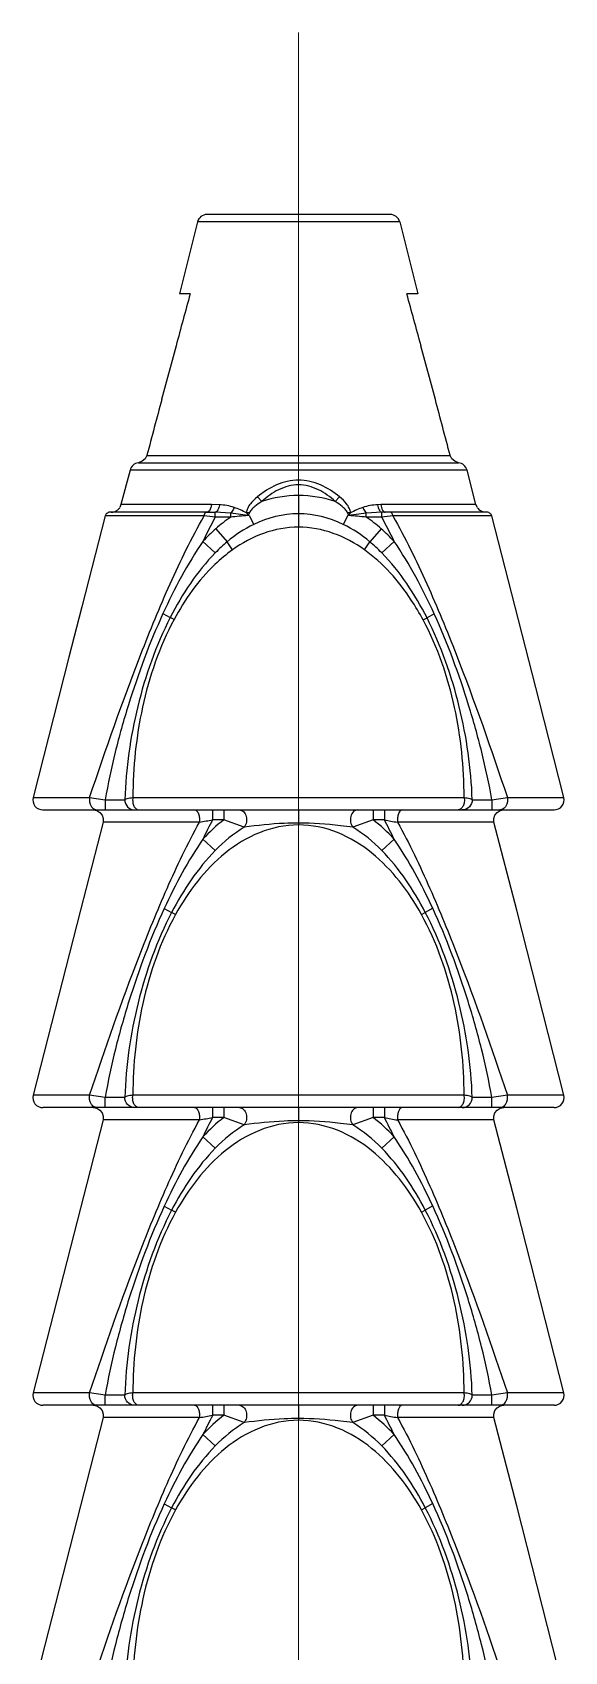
# Model space of a CAD drawing. Header units: millimetres. Extents: x 765 to 1606, y 133 to 728.
# Drawn here: x 1184.37 to 1189.73, y 532.61 to 548.93 of the extents above; entities that cross this region are included whole.
import ezdxf

# ---------------------------------------------------------------- set-up
doc = ezdxf.new("R2010")
doc.units = ezdxf.units.MM
doc.linetypes.add('CENTERX2', pattern=[101.6, 63.5, -12.7, 12.7, -12.7])
doc.layers.add('CENTER', color=1, linetype='CENTERX2', lineweight=15)

msp = doc.modelspace()

# ---------------------------------------------------------------- linework, layer by layer
at = {"linetype": 'Continuous'}
for p, q in [((1186.029, 547.022), (1185.848, 546.297)), ((1188.067, 547.022), (1186.029, 547.022)), ((1187.97, 547.097), (1186.126, 547.097)), ((1188.067, 547.022), (1188.248, 546.297)), ((1185.957, 546.297), (1185.848, 546.297)), ((1188.248, 546.297), (1188.139, 546.297)), ((1185.815, 545.775), (1185.669, 545.232)), ((1188.426, 545.232), (1188.281, 545.775)), ((1185.351, 544.522), (1185.26, 544.173)), ((1188.745, 544.522), (1185.351, 544.522)), ((1185.474, 544.61), (1185.436, 544.596)), ((1185.436, 544.596), (1188.66, 544.596)), ((1185.504, 544.636), (1185.474, 544.61)), ((1185.521, 544.67), (1185.504, 544.636)), ((1185.521, 544.67), (1188.575, 544.67)), ((1188.592, 544.636), (1188.575, 544.67)), ((1188.621, 544.61), (1188.592, 544.636)), ((1188.66, 544.596), (1188.621, 544.61)), ((1188.835, 544.173), (1188.745, 544.522)), ((1186.678, 544.204), (1186.634, 544.252)), ((1187.048, 544.266), (1187.048, 543.946)), ((1187.418, 544.204), (1187.462, 544.252)), ((1185.101, 544.059), (1184.866, 543.144)), ((1185.112, 544.079), (1185.101, 544.059)), ((1186.098, 544.059), (1185.101, 544.059)), ((1185.154, 544.097), (1185.139, 544.096)), ((1186.122, 544.097), (1185.154, 544.097)), ((1185.26, 544.173), (1185.247, 544.143)), ((1186.171, 544.173), (1185.26, 544.173)), ((1186.122, 544.097), (1186.174, 544.097)), ((1186.251, 544.172), (1186.171, 544.173)), ((1186.174, 544.097), (1186.209, 544.097)), ((1186.209, 544.047), (1186.209, 544.097)), ((1186.366, 544.088), (1186.209, 544.097)), ((1186.366, 544.047), (1186.209, 544.047)), ((1186.366, 544.047), (1186.366, 544.088)), ((1186.538, 544.064), (1186.366, 544.088)), ((1186.524, 544.09), (1186.537, 544.071)), ((1186.537, 544.071), (1186.539, 544.064)), ((1186.551, 544.065), (1186.538, 544.064)), ((1186.554, 544.092), (1186.541, 544.064)), ((1186.551, 544.065), (1186.597, 543.974)), ((1187.544, 544.063), (1187.499, 543.974)), ((1187.551, 544.069), (1187.542, 544.092)), ((1187.551, 544.069), (1187.544, 544.063)), ((1187.555, 544.064), (1187.551, 544.069)), ((1187.73, 544.088), (1187.555, 544.064)), ((1187.555, 544.064), (1187.558, 544.07)), ((1187.558, 544.07), (1187.571, 544.09)), ((1187.886, 544.097), (1187.73, 544.088)), ((1187.73, 544.047), (1187.73, 544.088)), ((1187.886, 544.047), (1187.73, 544.047)), ((1187.878, 544.173), (1187.844, 544.172)), ((1188.835, 544.173), (1187.878, 544.173)), ((1187.886, 544.047), (1187.886, 544.097)), ((1187.922, 544.097), (1187.886, 544.097)), ((1188.944, 544.097), (1187.922, 544.097)), ((1188.994, 544.059), (1187.997, 544.059)), ((1188.849, 544.143), (1188.835, 544.173)), ((1188.935, 544.097), (1188.904, 544.102)), ((1188.994, 544.059), (1188.984, 544.079)), ((1189.229, 543.144), (1188.994, 544.059)), ((1186.215, 543.93), (1186.33, 543.8)), ((1187.881, 543.93), (1187.766, 543.8)), ((1186.085, 543.803), (1186.21, 543.688)), ((1186.383, 543.718), (1186.33, 543.8)), ((1187.712, 543.718), (1187.766, 543.8)), ((1188.011, 543.803), (1187.886, 543.688)), ((1184.866, 543.144), (1184.736, 542.637)), ((1185.683, 543.076), (1185.756, 543.036)), ((1188.414, 543.073), (1188.342, 543.033)), ((1189.471, 542.198), (1189.229, 543.144)), ((1185.794, 543.015), (1185.756, 543.036)), ((1188.303, 543.012), (1188.342, 543.033)), ((1184.736, 542.637), (1184.375, 541.222)), ((1189.72, 541.222), (1189.471, 542.198)), ((1184.375, 541.222), (1184.944, 541.222)), ((1184.474, 541.097), (1189.622, 541.097)), ((1184.944, 541.222), (1185.101, 541.198)), ((1184.979, 541.097), (1185.016, 541.091)), ((1185.016, 541.091), (1185.048, 541.072)), ((1185.101, 541.198), (1185.299, 541.2)), ((1185.101, 541.198), (1185.101, 541.097)), ((1185.379, 541.222), (1188.716, 541.222)), ((1186.183, 541.097), (1186.183, 540.997)), ((1186.296, 541.097), (1186.296, 540.997)), ((1187.048, 541.097), (1187.048, 540.946)), ((1187.799, 541.097), (1187.799, 540.997)), ((1187.913, 541.097), (1187.913, 540.997)), ((1188.797, 541.2), (1188.995, 541.198)), ((1188.995, 541.198), (1188.994, 541.097)), ((1188.995, 541.198), (1189.151, 541.222)), ((1189.047, 541.072), (1189.079, 541.091)), ((1189.079, 541.091), (1189.116, 541.097)), ((1189.151, 541.222), (1189.72, 541.222)), ((1185.079, 540.973), (1184.851, 540.085)), ((1185.048, 541.072), (1185.071, 541.043)), ((1185.071, 541.043), (1185.082, 541.009)), ((1185.082, 541.009), (1185.079, 540.973)), ((1186.05, 540.973), (1185.079, 540.973)), ((1186.296, 540.997), (1186.183, 540.997)), ((1186.5, 540.922), (1186.296, 540.997)), ((1187.799, 540.997), (1187.596, 540.922)), ((1187.913, 540.997), (1187.799, 540.997)), ((1189.016, 540.973), (1188.046, 540.973)), ((1189.014, 541.009), (1189.025, 541.043)), ((1189.016, 540.973), (1189.014, 541.009)), ((1189.245, 540.085), (1189.016, 540.973)), ((1189.025, 541.043), (1189.047, 541.072)), ((1186.085, 540.803), (1186.21, 540.688)), ((1188.011, 540.803), (1187.886, 540.688)), ((1184.851, 540.085), (1184.375, 538.222)), ((1185.696, 540.105), (1185.77, 540.064)), ((1185.809, 540.042), (1185.77, 540.064)), ((1188.286, 540.043), (1188.325, 540.064)), ((1188.399, 540.106), (1188.325, 540.064)), ((1189.72, 538.222), (1189.245, 540.085)), ((1184.944, 538.222), (1184.375, 538.222)), ((1185.101, 538.198), (1184.944, 538.222)), ((1185.299, 538.2), (1185.101, 538.198)), ((1185.101, 538.097), (1185.101, 538.198)), ((1188.716, 538.222), (1185.379, 538.222)), ((1188.995, 538.198), (1188.797, 538.2)), ((1188.994, 538.097), (1188.995, 538.198)), ((1189.151, 538.222), (1188.995, 538.198)), ((1189.72, 538.222), (1189.151, 538.222)), ((1189.622, 538.097), (1184.474, 538.097)), ((1184.979, 538.097), (1185.016, 538.091)), ((1185.016, 538.091), (1185.048, 538.072)), ((1185.048, 538.072), (1185.071, 538.043)), ((1185.071, 538.043), (1185.082, 538.009)), ((1185.082, 538.009), (1185.079, 537.973)), ((1186.183, 538.097), (1186.183, 537.997)), ((1186.296, 537.997), (1186.183, 537.997)), ((1186.296, 538.097), (1186.296, 537.997)), ((1186.5, 537.922), (1186.296, 537.997)), ((1187.048, 538.097), (1187.048, 537.946)), ((1187.799, 537.997), (1187.596, 537.922)), ((1187.799, 538.097), (1187.799, 537.997)), ((1187.913, 537.997), (1187.799, 537.997)), ((1187.913, 538.097), (1187.913, 537.997)), ((1189.014, 538.009), (1189.025, 538.043)), ((1189.016, 537.973), (1189.014, 538.009)), ((1189.025, 538.043), (1189.047, 538.072)), ((1189.047, 538.072), (1189.079, 538.091)), ((1189.079, 538.091), (1189.116, 538.097)), ((1185.079, 537.973), (1184.851, 537.085)), ((1186.05, 537.973), (1185.079, 537.973)), ((1189.016, 537.973), (1188.046, 537.973)), ((1189.245, 537.085), (1189.016, 537.973)), ((1186.085, 537.803), (1186.21, 537.688)), ((1188.011, 537.803), (1187.886, 537.688)), ((1184.851, 537.085), (1184.375, 535.222)), ((1185.696, 537.105), (1185.77, 537.064)), ((1185.809, 537.042), (1185.77, 537.064)), ((1188.286, 537.043), (1188.325, 537.064)), ((1188.399, 537.106), (1188.325, 537.064)), ((1189.72, 535.222), (1189.245, 537.085)), ((1184.944, 535.222), (1184.375, 535.222)), ((1185.101, 535.198), (1184.944, 535.222)), ((1188.716, 535.222), (1185.379, 535.222)), ((1189.151, 535.222), (1188.995, 535.198)), ((1189.72, 535.222), (1189.151, 535.222)), ((1189.622, 535.097), (1184.474, 535.097)), ((1184.979, 535.097), (1185.016, 535.091)), ((1185.016, 535.091), (1185.048, 535.072)), ((1185.048, 535.072), (1185.071, 535.043)), ((1185.299, 535.2), (1185.101, 535.198)), ((1185.101, 535.097), (1185.101, 535.198)), ((1186.183, 535.097), (1186.183, 534.997)), ((1186.296, 535.097), (1186.296, 534.997)), ((1187.048, 535.097), (1187.048, 534.946)), ((1187.799, 535.097), (1187.799, 534.997)), ((1187.913, 535.097), (1187.913, 534.997)), ((1188.995, 535.198), (1188.797, 535.2)), ((1188.994, 535.097), (1188.995, 535.198)), ((1189.025, 535.043), (1189.047, 535.072)), ((1189.047, 535.072), (1189.079, 535.091)), ((1189.079, 535.091), (1189.116, 535.097)), ((1185.079, 534.973), (1184.851, 534.085)), ((1185.071, 535.043), (1185.082, 535.009)), ((1185.082, 535.009), (1185.079, 534.973)), ((1186.05, 534.973), (1185.079, 534.973)), ((1186.296, 534.997), (1186.183, 534.997)), ((1186.5, 534.922), (1186.296, 534.997)), ((1187.799, 534.997), (1187.596, 534.922)), ((1187.913, 534.997), (1187.799, 534.997)), ((1189.016, 534.973), (1188.046, 534.973)), ((1189.014, 535.009), (1189.025, 535.043)), ((1189.016, 534.973), (1189.014, 535.009)), ((1189.245, 534.085), (1189.016, 534.973)), ((1186.085, 534.803), (1186.21, 534.688)), ((1188.011, 534.803), (1187.886, 534.688)), ((1184.851, 534.085), (1184.375, 532.222)), ((1185.696, 534.105), (1185.77, 534.064)), ((1188.399, 534.106), (1188.325, 534.064)), ((1189.72, 532.222), (1189.245, 534.085)), ((1185.809, 534.042), (1185.77, 534.064)), ((1188.286, 534.043), (1188.325, 534.064))]:
    msp.add_line(p, q, dxfattribs=at)
for centre, radius, start, end in [((1186.126, 546.997), 0.1, 90, 165.9638), ((1187.97, 546.997), 0.1, 14.0362, 90), ((1292.952, 516.889), 110.963, 164.63163, 164.91136), ((1081.144, 516.889), 110.963, 15.08864, 15.36837), ((1394.546, 489.699), 216.132, 165.11143, 165.26545), ((979.55, 489.699), 216.132, 14.73455, 14.88857), ((1185.15, 544.047), 0.0502, 130.94, 139.6072), ((1185.151, 544.045), 0.0519, 113.812, 130.8792), ((1185.151, 544.044), 0.053, 103.8607, 113.7464), ((1185.16, 544.205), 0.108, 270.0554, 287.3536), ((1185.16, 544.203), 0.106, 287.4371, 298.9966), ((1185.161, 544.201), 0.104, 299.0068, 306.5875), ((1185.162, 544.2), 0.103, 306.6019, 319.3913), ((1185.164, 544.198), 0.0998, 319.4229, 326.016), ((1191.875, 541.004), 6.431, 151.7629, 154.2058), ((1181.833, 504.466), 39.822, 83.6909, 83.8517), ((1187.213, 542.798), 1.51, 124.157, 131.399), ((1188.39, 523.756), 20.392, 95.2126, 95.6987), ((1186.588, 543.354), 0.739, 92.612, 94.8961), ((1187.508, 543.354), 0.739, 85.092, 87.3763), ((1187.609, 543.386), 0.686, 94.1991, 94.8086), ((1185.727, 523.989), 20.158, 84.2992, 84.7992), ((1186.882, 542.798), 1.51, 48.6001, 55.8423), ((1192.273, 504.373), 39.916, 96.1493, 96.3097), ((1182.221, 541.005), 6.431, 25.7935, 28.2366), ((1188.932, 544.198), 0.1, 214.0021, 220.5838), ((1188.934, 544.2), 0.103, 220.6152, 233.3782), ((1188.935, 544.202), 0.104, 233.3855, 252.6768), ((1188.944, 544.044), 0.0532, 66.2622, 89.9299), ((1188.944, 544.045), 0.0519, 49.1208, 66.197), ((1188.945, 544.046), 0.0503, 40.4205, 49.0657), ((1187.356, 542.635), 1.726, 131.3853, 137.4336), ((1186.739, 542.635), 1.726, 42.5661, 48.6134), ((1187.364, 542.564), 1.611, 129.9391, 135.7752), ((1186.731, 542.564), 1.611, 44.2243, 50.0599), ((1182.366, 561.544), 20.898, 280.1532, 280.5237), ((1192.103, 537.891), 6.686, 152.3123, 154.1767), ((1181.995, 537.892), 6.683, 25.8231, 27.6883), ((1191.885, 562.397), 21.766, 259.4843, 259.84), ((1182.366, 558.544), 20.898, 280.1532, 280.5237), ((1192.103, 534.891), 6.686, 152.3123, 154.1767), ((1181.995, 534.892), 6.683, 25.8231, 27.6883), ((1191.885, 559.397), 21.766, 259.4843, 259.84), ((1182.349, 555.635), 20.991, 280.154, 280.5229), ((1192.112, 531.886), 6.695, 152.3134, 154.1752), ((1181.975, 531.882), 6.705, 25.8267, 27.6858), ((1191.956, 556.784), 22.159, 259.4861, 259.8356)]:
    msp.add_arc(centre, radius, start, end, dxfattribs=at)
for points, knots in [([(1185.436, 544.596), (1185.416, 544.593), (1185.378, 544.576), (1185.356, 544.54), (1185.351, 544.522)], [0, 0, 0, 0, 0.500453, 1, 1, 1, 1]), ([(1188.745, 544.522), (1188.74, 544.54), (1188.717, 544.576), (1188.679, 544.593), (1188.66, 544.596)], [0, 0, 0, 0, 0.499547, 1, 1, 1, 1]), ([(1187.462, 544.252), (1187.403, 544.3), (1187.275, 544.384), (1187.048, 544.439), (1186.82, 544.384), (1186.693, 544.3), (1186.634, 544.252)], [0, 0, 0, 0, 0.25038, 0.499993, 0.749644, 1, 1, 1, 1]), ([(1187.418, 544.204), (1187.367, 544.25), (1187.255, 544.334), (1187.048, 544.392), (1186.84, 544.334), (1186.729, 544.25), (1186.678, 544.204)], [0, 0, 0, 0, 0.250554, 0.499989, 0.749469, 1, 1, 1, 1]), ([(1186.634, 544.252), (1186.608, 544.231), (1186.571, 544.195), (1186.535, 544.139), (1186.524, 544.106), (1186.524, 544.09)], [0, 0, 0, 0, 0.503093, 0.754109, 1, 1, 1, 1]), ([(1186.678, 544.204), (1186.653, 544.189), (1186.618, 544.165), (1186.577, 544.127), (1186.558, 544.105), (1186.554, 544.092)], [0, 0, 0, 0, 0.501674, 0.752327, 1, 1, 1, 1]), ([(1187.542, 544.092), (1187.537, 544.105), (1187.518, 544.127), (1187.477, 544.165), (1187.442, 544.189), (1187.418, 544.204)], [0, 0, 0, 0, 0.247693, 0.498342, 1, 1, 1, 1]), ([(1187.571, 544.09), (1187.571, 544.106), (1187.56, 544.139), (1187.524, 544.195), (1187.488, 544.231), (1187.462, 544.252)], [0, 0, 0, 0, 0.245916, 0.496931, 1, 1, 1, 1]), ([(1184.944, 541.222), (1185.106, 541.707), (1185.359, 542.431), (1185.747, 543.377), (1185.971, 543.838), (1186.098, 544.059)], [0, 0, 0, 0, 0.500017, 0.750019, 1, 1, 1, 1]), ([(1186.098, 544.059), (1186.099, 544.065), (1186.101, 544.079), (1186.112, 544.098), (1186.122, 544.097)], [0, 0, 0, 0, 0.34432, 1, 1, 1, 1]), ([(1186.171, 544.173), (1186.17, 544.163), (1186.165, 544.135), (1186.145, 544.097), (1186.125, 544.097)], [0, 0, 0, 0, 0.338143, 1, 1, 1, 1]), ([(1186.251, 544.172), (1186.248, 544.154), (1186.242, 544.126), (1186.221, 544.099), (1186.209, 544.097)], [0, 0, 0, 0, 0.60978, 1, 1, 1, 1]), ([(1186.399, 544.145), (1186.397, 544.139), (1186.388, 544.119), (1186.377, 544.099), (1186.366, 544.088)], [0, 0, 0, 0, 0.278241, 1, 1, 1, 1]), ([(1187.696, 544.145), (1187.698, 544.139), (1187.707, 544.119), (1187.719, 544.099), (1187.73, 544.088)], [0, 0, 0, 0, 0.278231, 1, 1, 1, 1]), ([(1187.844, 544.172), (1187.847, 544.154), (1187.854, 544.126), (1187.875, 544.099), (1187.886, 544.097)], [0, 0, 0, 0, 0.609765, 1, 1, 1, 1]), ([(1187.878, 544.173), (1187.88, 544.154), (1187.885, 544.125), (1187.91, 544.097), (1187.922, 544.097)], [0, 0, 0, 0, 0.620702, 1, 1, 1, 1]), ([(1187.997, 544.059), (1187.997, 544.064), (1187.994, 544.078), (1187.984, 544.097), (1187.974, 544.097)], [0, 0, 0, 0, 0.338292, 1, 1, 1, 1]), ([(1187.997, 544.059), (1188.124, 543.838), (1188.348, 543.377), (1188.737, 542.431), (1188.99, 541.707), (1189.151, 541.222)], [0, 0, 0, 0, 0.249981, 0.499983, 1, 1, 1, 1]), ([(1187.048, 543.946), (1186.929, 543.946), (1186.69, 543.902), (1186.479, 543.786), (1186.383, 543.718)], [0, 0, 0, 0, 0.50067, 1, 1, 1, 1]), ([(1187.712, 543.718), (1187.616, 543.786), (1187.405, 543.902), (1187.166, 543.946), (1187.048, 543.946)], [0, 0, 0, 0, 0.499289, 1, 1, 1, 1]), ([(1186.383, 543.718), (1186.321, 543.673), (1186.084, 543.475), (1185.903, 543.218), (1185.794, 543.015)], [0, 0, 0, 0, 0.250134, 1, 1, 1, 1]), ([(1188.303, 543.012), (1188.266, 543.08), (1188.11, 543.345), (1187.9, 543.584), (1187.712, 543.718)], [0, 0, 0, 0, 0.25174, 1, 1, 1, 1]), ([(1185.683, 543.076), (1185.547, 542.777), (1185.375, 542.314), (1185.197, 541.681), (1185.128, 541.36), (1185.101, 541.198)], [0, 0, 0, 0, 0.499923, 0.749959, 1, 1, 1, 1]), ([(1188.995, 541.198), (1188.968, 541.359), (1188.898, 541.68), (1188.721, 542.311), (1188.55, 542.774), (1188.414, 543.073)], [0, 0, 0, 0, 0.250053, 0.500093, 1, 1, 1, 1]), ([(1185.756, 543.036), (1185.611, 542.753), (1185.452, 542.297), (1185.331, 541.674), (1185.303, 541.358), (1185.299, 541.2)], [0, 0, 0, 0, 0.501438, 0.751196, 1, 1, 1, 1]), ([(1185.794, 543.015), (1185.646, 542.74), (1185.444, 542.146), (1185.381, 541.527), (1185.379, 541.222)], [0, 0, 0, 0, 0.505865, 1, 1, 1, 1]), ([(1188.716, 541.222), (1188.715, 541.526), (1188.652, 542.144), (1188.45, 542.737), (1188.303, 543.012)], [0, 0, 0, 0, 0.494105, 1, 1, 1, 1]), ([(1188.797, 541.2), (1188.793, 541.358), (1188.764, 541.673), (1188.644, 542.295), (1188.485, 542.749), (1188.342, 543.033)], [0, 0, 0, 0, 0.248846, 0.498623, 1, 1, 1, 1]), ([(1184.375, 541.222), (1184.368, 541.193), (1184.382, 541.125), (1184.444, 541.097), (1184.474, 541.097)], [0, 0, 0, 0, 0.499383, 1, 1, 1, 1]), ([(1184.944, 541.222), (1184.939, 541.193), (1184.945, 541.147), (1184.982, 541.105), (1185.008, 541.097), (1185.019, 541.097)], [0, 0, 0, 0, 0.538284, 0.780812, 1, 1, 1, 1]), ([(1185.299, 541.2), (1185.298, 541.174), (1185.319, 541.119), (1185.373, 541.097), (1185.399, 541.097)], [0, 0, 0, 0, 0.500092, 1, 1, 1, 1]), ([(1185.299, 541.2), (1185.3, 541.203), (1185.308, 541.208), (1185.334, 541.216), (1185.36, 541.22), (1185.379, 541.222)], [0, 0, 0, 0, 0.106556, 0.309329, 1, 1, 1, 1]), ([(1185.379, 541.222), (1185.377, 541.207), (1185.377, 541.177), (1185.387, 541.137), (1185.408, 541.107), (1185.429, 541.097), (1185.439, 541.097)], [0, 0, 0, 0, 0.296597, 0.576252, 0.810497, 1, 1, 1, 1]), ([(1186.002, 541.097), (1186.02, 541.097), (1186.043, 541.062), (1186.051, 541.018), (1186.052, 540.988), (1186.05, 540.973)], [0, 0, 0, 0, 0.385908, 0.681823, 1, 1, 1, 1]), ([(1186.452, 541.097), (1186.467, 541.097), (1186.5, 541.081), (1186.525, 541.031), (1186.527, 540.973), (1186.512, 540.936), (1186.5, 540.922)], [0, 0, 0, 0, 0.210164, 0.462468, 0.740447, 1, 1, 1, 1]), ([(1187.643, 541.097), (1187.628, 541.097), (1187.595, 541.081), (1187.571, 541.031), (1187.568, 540.973), (1187.584, 540.936), (1187.596, 540.922)], [0, 0, 0, 0, 0.210207, 0.462497, 0.740449, 1, 1, 1, 1]), ([(1188.093, 541.097), (1188.075, 541.097), (1188.052, 541.062), (1188.044, 541.018), (1188.044, 540.988), (1188.046, 540.973)], [0, 0, 0, 0, 0.385908, 0.681823, 1, 1, 1, 1]), ([(1188.716, 541.222), (1188.719, 541.207), (1188.719, 541.177), (1188.708, 541.137), (1188.688, 541.107), (1188.666, 541.097), (1188.657, 541.097)], [0, 0, 0, 0, 0.296597, 0.576252, 0.810497, 1, 1, 1, 1]), ([(1188.797, 541.2), (1188.797, 541.174), (1188.777, 541.119), (1188.723, 541.097), (1188.697, 541.097)], [0, 0, 0, 0, 0.500092, 1, 1, 1, 1]), ([(1188.716, 541.222), (1188.736, 541.22), (1188.761, 541.216), (1188.787, 541.208), (1188.796, 541.203), (1188.797, 541.2)], [0, 0, 0, 0, 0.690603, 0.893411, 1, 1, 1, 1]), ([(1189.151, 541.222), (1189.157, 541.193), (1189.15, 541.147), (1189.113, 541.105), (1189.088, 541.097), (1189.076, 541.097)], [0, 0, 0, 0, 0.538284, 0.780812, 1, 1, 1, 1]), ([(1189.622, 541.097), (1189.651, 541.097), (1189.713, 541.125), (1189.728, 541.193), (1189.72, 541.222)], [0, 0, 0, 0, 0.500617, 1, 1, 1, 1]), ([(1184.944, 538.222), (1185.101, 538.691), (1185.345, 539.392), (1185.718, 540.309), (1185.931, 540.756), (1186.05, 540.973)], [0, 0, 0, 0, 0.500014, 0.750016, 1, 1, 1, 1]), ([(1187.048, 540.946), (1186.914, 540.946), (1186.645, 540.889), (1186.3, 540.675), (1186.02, 540.384), (1185.873, 540.159), (1185.809, 540.042)], [0, 0, 0, 0, 0.250296, 0.49982, 0.749389, 1, 1, 1, 1]), ([(1187.048, 540.964), (1187, 540.964), (1186.817, 540.96), (1186.634, 540.941), (1186.5, 540.922)], [0, 0, 0, 0, 0.259998, 1, 1, 1, 1]), ([(1187.596, 540.922), (1187.554, 540.928), (1187.372, 540.951), (1187.189, 540.964), (1187.048, 540.964)], [0, 0, 0, 0, 0.22974, 1, 1, 1, 1]), ([(1188.286, 540.043), (1188.222, 540.16), (1188.075, 540.385), (1187.795, 540.676), (1187.45, 540.89), (1187.181, 540.946), (1187.048, 540.946)], [0, 0, 0, 0, 0.250677, 0.500316, 0.74985, 1, 1, 1, 1]), ([(1188.046, 540.973), (1188.165, 540.756), (1188.377, 540.309), (1188.75, 539.392), (1188.995, 538.691), (1189.151, 538.222)], [0, 0, 0, 0, 0.249984, 0.499986, 1, 1, 1, 1]), ([(1185.696, 540.105), (1185.557, 539.802), (1185.381, 539.331), (1185.199, 538.689), (1185.128, 538.362), (1185.101, 538.198)], [0, 0, 0, 0, 0.499916, 0.749957, 1, 1, 1, 1]), ([(1185.77, 540.064), (1185.621, 539.777), (1185.456, 539.315), (1185.332, 538.682), (1185.303, 538.361), (1185.299, 538.2)], [0, 0, 0, 0, 0.501412, 0.751198, 1, 1, 1, 1]), ([(1185.809, 540.042), (1185.655, 539.764), (1185.446, 539.161), (1185.381, 538.532), (1185.379, 538.222)], [0, 0, 0, 0, 0.505811, 1, 1, 1, 1]), ([(1188.716, 538.222), (1188.715, 538.532), (1188.65, 539.161), (1188.44, 539.764), (1188.286, 540.043)], [0, 0, 0, 0, 0.494195, 1, 1, 1, 1]), ([(1188.797, 538.2), (1188.793, 538.361), (1188.763, 538.682), (1188.639, 539.315), (1188.475, 539.777), (1188.325, 540.064)], [0, 0, 0, 0, 0.248799, 0.498591, 1, 1, 1, 1]), ([(1188.995, 538.198), (1188.967, 538.362), (1188.896, 538.689), (1188.714, 539.332), (1188.539, 539.803), (1188.399, 540.106)], [0, 0, 0, 0, 0.250042, 0.500085, 1, 1, 1, 1]), ([(1184.375, 538.222), (1184.368, 538.193), (1184.382, 538.125), (1184.444, 538.097), (1184.474, 538.097)], [0, 0, 0, 0, 0.499383, 1, 1, 1, 1]), ([(1185.019, 538.097), (1185.008, 538.097), (1184.982, 538.105), (1184.945, 538.147), (1184.939, 538.193), (1184.944, 538.222)], [0, 0, 0, 0, 0.219188, 0.461716, 1, 1, 1, 1]), ([(1185.399, 538.097), (1185.373, 538.097), (1185.319, 538.119), (1185.298, 538.174), (1185.299, 538.2)], [0, 0, 0, 0, 0.499908, 1, 1, 1, 1]), ([(1185.379, 538.222), (1185.36, 538.22), (1185.334, 538.216), (1185.308, 538.208), (1185.3, 538.203), (1185.299, 538.2)], [0, 0, 0, 0, 0.690598, 0.893403, 1, 1, 1, 1]), ([(1185.439, 538.097), (1185.429, 538.097), (1185.408, 538.107), (1185.387, 538.137), (1185.377, 538.177), (1185.377, 538.207), (1185.379, 538.222)], [0, 0, 0, 0, 0.189502, 0.423747, 0.703403, 1, 1, 1, 1]), ([(1188.657, 538.097), (1188.666, 538.097), (1188.688, 538.107), (1188.708, 538.137), (1188.719, 538.177), (1188.719, 538.207), (1188.716, 538.222)], [0, 0, 0, 0, 0.189503, 0.423748, 0.703403, 1, 1, 1, 1]), ([(1188.697, 538.097), (1188.723, 538.097), (1188.777, 538.119), (1188.797, 538.174), (1188.797, 538.2)], [0, 0, 0, 0, 0.499908, 1, 1, 1, 1]), ([(1188.797, 538.2), (1188.796, 538.203), (1188.787, 538.208), (1188.761, 538.216), (1188.736, 538.22), (1188.716, 538.222)], [0, 0, 0, 0, 0.106499, 0.30909, 1, 1, 1, 1]), ([(1189.076, 538.097), (1189.088, 538.097), (1189.113, 538.105), (1189.15, 538.147), (1189.157, 538.193), (1189.151, 538.222)], [0, 0, 0, 0, 0.219189, 0.461717, 1, 1, 1, 1]), ([(1189.622, 538.097), (1189.651, 538.097), (1189.713, 538.125), (1189.728, 538.193), (1189.72, 538.222)], [0, 0, 0, 0, 0.500617, 1, 1, 1, 1]), ([(1186.002, 538.097), (1186.02, 538.097), (1186.043, 538.062), (1186.051, 538.018), (1186.052, 537.988), (1186.05, 537.973)], [0, 0, 0, 0, 0.385908, 0.681823, 1, 1, 1, 1]), ([(1186.452, 538.097), (1186.467, 538.097), (1186.5, 538.081), (1186.525, 538.031), (1186.527, 537.973), (1186.512, 537.936), (1186.5, 537.922)], [0, 0, 0, 0, 0.210166, 0.462469, 0.740447, 1, 1, 1, 1]), ([(1187.643, 538.097), (1187.628, 538.097), (1187.595, 538.081), (1187.571, 538.031), (1187.568, 537.973), (1187.584, 537.936), (1187.596, 537.922)], [0, 0, 0, 0, 0.210207, 0.462497, 0.740449, 1, 1, 1, 1]), ([(1188.093, 538.097), (1188.075, 538.097), (1188.052, 538.062), (1188.044, 538.018), (1188.044, 537.988), (1188.046, 537.973)], [0, 0, 0, 0, 0.385908, 0.681823, 1, 1, 1, 1]), ([(1184.944, 535.222), (1185.101, 535.691), (1185.345, 536.392), (1185.718, 537.309), (1185.931, 537.756), (1186.05, 537.973)], [0, 0, 0, 0, 0.500014, 0.750016, 1, 1, 1, 1]), ([(1187.048, 537.946), (1186.914, 537.946), (1186.645, 537.889), (1186.3, 537.675), (1186.02, 537.384), (1185.873, 537.159), (1185.809, 537.042)], [0, 0, 0, 0, 0.250296, 0.49982, 0.749389, 1, 1, 1, 1]), ([(1187.048, 537.964), (1187, 537.964), (1186.817, 537.96), (1186.634, 537.941), (1186.5, 537.922)], [0, 0, 0, 0, 0.259998, 1, 1, 1, 1]), ([(1187.596, 537.922), (1187.554, 537.928), (1187.372, 537.951), (1187.189, 537.964), (1187.048, 537.964)], [0, 0, 0, 0, 0.22974, 1, 1, 1, 1]), ([(1188.286, 537.043), (1188.222, 537.16), (1188.075, 537.385), (1187.795, 537.676), (1187.45, 537.89), (1187.181, 537.946), (1187.048, 537.946)], [0, 0, 0, 0, 0.250677, 0.500316, 0.74985, 1, 1, 1, 1]), ([(1188.046, 537.973), (1188.165, 537.756), (1188.377, 537.309), (1188.75, 536.392), (1188.995, 535.691), (1189.151, 535.222)], [0, 0, 0, 0, 0.249984, 0.499986, 1, 1, 1, 1]), ([(1185.696, 537.105), (1185.557, 536.802), (1185.381, 536.331), (1185.199, 535.689), (1185.128, 535.362), (1185.101, 535.198)], [0, 0, 0, 0, 0.499916, 0.749957, 1, 1, 1, 1]), ([(1185.77, 537.064), (1185.621, 536.777), (1185.456, 536.315), (1185.332, 535.682), (1185.303, 535.361), (1185.299, 535.2)], [0, 0, 0, 0, 0.501412, 0.751198, 1, 1, 1, 1]), ([(1185.809, 537.042), (1185.655, 536.764), (1185.446, 536.161), (1185.381, 535.532), (1185.379, 535.222)], [0, 0, 0, 0, 0.505811, 1, 1, 1, 1]), ([(1188.716, 535.222), (1188.715, 535.532), (1188.65, 536.161), (1188.44, 536.764), (1188.286, 537.043)], [0, 0, 0, 0, 0.494195, 1, 1, 1, 1]), ([(1188.797, 535.2), (1188.793, 535.361), (1188.763, 535.682), (1188.639, 536.315), (1188.475, 536.777), (1188.325, 537.064)], [0, 0, 0, 0, 0.248799, 0.498591, 1, 1, 1, 1]), ([(1188.995, 535.198), (1188.967, 535.362), (1188.896, 535.689), (1188.714, 536.332), (1188.539, 536.803), (1188.399, 537.106)], [0, 0, 0, 0, 0.250042, 0.500085, 1, 1, 1, 1]), ([(1184.375, 535.222), (1184.368, 535.193), (1184.382, 535.125), (1184.444, 535.097), (1184.474, 535.097)], [0, 0, 0, 0, 0.499383, 1, 1, 1, 1]), ([(1185.019, 535.097), (1185.008, 535.097), (1184.982, 535.105), (1184.945, 535.147), (1184.939, 535.193), (1184.944, 535.222)], [0, 0, 0, 0, 0.219188, 0.461716, 1, 1, 1, 1]), ([(1185.379, 535.222), (1185.36, 535.22), (1185.334, 535.216), (1185.308, 535.208), (1185.3, 535.203), (1185.299, 535.2)], [0, 0, 0, 0, 0.690598, 0.893403, 1, 1, 1, 1]), ([(1185.439, 535.097), (1185.429, 535.097), (1185.408, 535.107), (1185.387, 535.137), (1185.377, 535.177), (1185.377, 535.207), (1185.379, 535.222)], [0, 0, 0, 0, 0.189502, 0.423747, 0.703403, 1, 1, 1, 1]), ([(1188.657, 535.097), (1188.666, 535.097), (1188.688, 535.107), (1188.708, 535.137), (1188.719, 535.177), (1188.719, 535.207), (1188.716, 535.222)], [0, 0, 0, 0, 0.189503, 0.423748, 0.703403, 1, 1, 1, 1]), ([(1188.797, 535.2), (1188.796, 535.203), (1188.787, 535.208), (1188.761, 535.216), (1188.736, 535.22), (1188.716, 535.222)], [0, 0, 0, 0, 0.106499, 0.30909, 1, 1, 1, 1]), ([(1189.076, 535.097), (1189.088, 535.097), (1189.113, 535.105), (1189.15, 535.147), (1189.157, 535.193), (1189.151, 535.222)], [0, 0, 0, 0, 0.219189, 0.461717, 1, 1, 1, 1]), ([(1189.622, 535.097), (1189.651, 535.097), (1189.713, 535.125), (1189.728, 535.193), (1189.72, 535.222)], [0, 0, 0, 0, 0.500617, 1, 1, 1, 1]), ([(1185.399, 535.097), (1185.373, 535.097), (1185.319, 535.119), (1185.298, 535.174), (1185.299, 535.2)], [0, 0, 0, 0, 0.499908, 1, 1, 1, 1]), ([(1186.002, 535.097), (1186.02, 535.097), (1186.043, 535.062), (1186.051, 535.018), (1186.052, 534.988), (1186.05, 534.973)], [0, 0, 0, 0, 0.385909, 0.681823, 1, 1, 1, 1]), ([(1186.452, 535.097), (1186.467, 535.097), (1186.5, 535.081), (1186.525, 535.031), (1186.527, 534.973), (1186.512, 534.936), (1186.5, 534.922)], [0, 0, 0, 0, 0.210164, 0.462468, 0.740447, 1, 1, 1, 1]), ([(1187.643, 535.097), (1187.628, 535.097), (1187.595, 535.081), (1187.571, 535.031), (1187.568, 534.973), (1187.584, 534.936), (1187.596, 534.922)], [0, 0, 0, 0, 0.210206, 0.462496, 0.740449, 1, 1, 1, 1]), ([(1188.093, 535.097), (1188.075, 535.097), (1188.052, 535.062), (1188.044, 535.018), (1188.044, 534.988), (1188.046, 534.973)], [0, 0, 0, 0, 0.385907, 0.681822, 1, 1, 1, 1]), ([(1188.697, 535.097), (1188.723, 535.097), (1188.777, 535.119), (1188.797, 535.174), (1188.797, 535.2)], [0, 0, 0, 0, 0.499908, 1, 1, 1, 1]), ([(1184.944, 532.222), (1185.101, 532.691), (1185.345, 533.392), (1185.718, 534.309), (1185.931, 534.756), (1186.05, 534.973)], [0, 0, 0, 0, 0.500014, 0.750016, 1, 1, 1, 1]), ([(1187.048, 534.946), (1186.914, 534.946), (1186.645, 534.889), (1186.3, 534.676), (1186.02, 534.385), (1185.874, 534.16), (1185.809, 534.043)], [0, 0, 0, 0, 0.250277, 0.499797, 0.74937, 1, 1, 1, 1]), ([(1187.048, 534.964), (1187, 534.964), (1186.817, 534.96), (1186.634, 534.941), (1186.5, 534.922)], [0, 0, 0, 0, 0.259995, 1, 1, 1, 1]), ([(1187.596, 534.922), (1187.554, 534.928), (1187.372, 534.951), (1187.189, 534.964), (1187.048, 534.964)], [0, 0, 0, 0, 0.22974, 1, 1, 1, 1]), ([(1188.286, 534.043), (1188.222, 534.16), (1188.075, 534.385), (1187.795, 534.676), (1187.45, 534.89), (1187.181, 534.946), (1187.048, 534.946)], [0, 0, 0, 0, 0.250677, 0.500316, 0.749851, 1, 1, 1, 1]), ([(1188.046, 534.973), (1188.165, 534.756), (1188.377, 534.309), (1188.75, 533.392), (1188.995, 532.691), (1189.151, 532.222)], [0, 0, 0, 0, 0.249984, 0.499986, 1, 1, 1, 1]), ([(1185.696, 534.105), (1185.557, 533.802), (1185.381, 533.331), (1185.199, 532.689), (1185.128, 532.362), (1185.101, 532.198)], [0, 0, 0, 0, 0.499916, 0.749957, 1, 1, 1, 1]), ([(1188.995, 532.198), (1188.967, 532.362), (1188.896, 532.689), (1188.714, 533.332), (1188.539, 533.803), (1188.399, 534.106)], [0, 0, 0, 0, 0.250042, 0.500085, 1, 1, 1, 1]), ([(1185.77, 534.064), (1185.621, 533.777), (1185.456, 533.315), (1185.332, 532.682), (1185.303, 532.361), (1185.299, 532.2)], [0, 0, 0, 0, 0.501413, 0.751199, 1, 1, 1, 1]), ([(1185.809, 534.043), (1185.656, 533.764), (1185.446, 533.161), (1185.381, 532.532), (1185.379, 532.222)], [0, 0, 0, 0, 0.505805, 1, 1, 1, 1]), ([(1188.716, 532.222), (1188.715, 532.532), (1188.65, 533.161), (1188.44, 533.764), (1188.286, 534.043)], [0, 0, 0, 0, 0.494196, 1, 1, 1, 1]), ([(1188.797, 532.2), (1188.793, 532.361), (1188.763, 532.682), (1188.639, 533.315), (1188.475, 533.777), (1188.325, 534.064)], [0, 0, 0, 0, 0.248799, 0.498591, 1, 1, 1, 1])]:
    msp.add_open_spline(points, degree=3, knots=knots, dxfattribs=at)
for points in [[(1187.048, 544.266), (1186.923, 544.266), (1186.796, 544.244), (1186.678, 544.204)], [(1187.418, 544.204), (1187.299, 544.244), (1187.173, 544.266), (1187.048, 544.266)], [(1186.399, 544.145), (1186.352, 544.161), (1186.301, 544.17), (1186.251, 544.172)], [(1186.524, 544.09), (1186.485, 544.112), (1186.442, 544.13), (1186.399, 544.145)], [(1187.048, 544.081), (1186.893, 544.081), (1186.736, 544.042), (1186.597, 543.974)], [(1187.499, 543.974), (1187.36, 544.042), (1187.202, 544.081), (1187.048, 544.081)], [(1187.696, 544.145), (1187.653, 544.13), (1187.611, 544.112), (1187.571, 544.09)], [(1187.844, 544.172), (1187.794, 544.17), (1187.744, 544.161), (1187.696, 544.145)], [(1186.597, 543.974), (1186.501, 543.928), (1186.411, 543.868), (1186.33, 543.8)], [(1187.766, 543.8), (1187.684, 543.868), (1187.594, 543.928), (1187.499, 543.974)], [(1186.085, 543.803), (1185.928, 543.575), (1185.798, 543.328), (1185.683, 543.076)], [(1188.414, 543.073), (1188.299, 543.326), (1188.168, 543.574), (1188.011, 543.803)], [(1186.21, 543.688), (1186.025, 543.499), (1185.876, 543.272), (1185.756, 543.036)], [(1188.342, 543.033), (1188.221, 543.27), (1188.072, 543.498), (1187.886, 543.688)], [(1186.296, 540.997), (1186.22, 540.939), (1186.15, 540.873), (1186.085, 540.803)], [(1188.011, 540.803), (1187.946, 540.873), (1187.875, 540.939), (1187.799, 540.997)], [(1186.085, 540.803), (1185.934, 540.583), (1185.808, 540.347), (1185.696, 540.105)], [(1186.5, 540.922), (1186.394, 540.857), (1186.296, 540.777), (1186.21, 540.688)], [(1187.886, 540.688), (1187.799, 540.777), (1187.702, 540.857), (1187.596, 540.922)], [(1188.399, 540.106), (1188.288, 540.348), (1188.161, 540.584), (1188.011, 540.803)], [(1186.21, 540.688), (1186.032, 540.506), (1185.887, 540.29), (1185.77, 540.064)], [(1188.325, 540.064), (1188.208, 540.29), (1188.064, 540.506), (1187.886, 540.688)], [(1186.296, 537.997), (1186.22, 537.939), (1186.15, 537.873), (1186.085, 537.803)], [(1188.011, 537.803), (1187.946, 537.873), (1187.875, 537.939), (1187.799, 537.997)], [(1186.5, 537.922), (1186.394, 537.857), (1186.296, 537.777), (1186.21, 537.688)], [(1187.886, 537.688), (1187.799, 537.777), (1187.702, 537.857), (1187.596, 537.922)], [(1186.085, 537.803), (1185.934, 537.583), (1185.808, 537.347), (1185.696, 537.105)], [(1186.21, 537.688), (1186.032, 537.506), (1185.887, 537.29), (1185.77, 537.064)], [(1188.325, 537.064), (1188.208, 537.29), (1188.064, 537.506), (1187.886, 537.688)], [(1188.399, 537.106), (1188.288, 537.348), (1188.161, 537.584), (1188.011, 537.803)], [(1186.296, 534.997), (1186.22, 534.939), (1186.15, 534.873), (1186.085, 534.803)], [(1186.5, 534.922), (1186.394, 534.857), (1186.296, 534.777), (1186.21, 534.688)], [(1187.886, 534.688), (1187.799, 534.777), (1187.702, 534.857), (1187.596, 534.922)], [(1188.011, 534.803), (1187.946, 534.873), (1187.875, 534.939), (1187.799, 534.997)], [(1186.085, 534.803), (1185.934, 534.583), (1185.808, 534.347), (1185.696, 534.105)], [(1188.399, 534.106), (1188.288, 534.348), (1188.161, 534.584), (1188.011, 534.803)], [(1186.21, 534.688), (1186.032, 534.506), (1185.887, 534.29), (1185.77, 534.064)], [(1188.325, 534.064), (1188.208, 534.29), (1188.064, 534.506), (1187.886, 534.688)]]:
    msp.add_open_spline(points, degree=3, dxfattribs=at)
at = {"layer": 'CENTER'}
msp.add_line((1187.048, 395.674), (1187.048, 548.932), dxfattribs=at)

doc.saveas('drawing.dxf')
